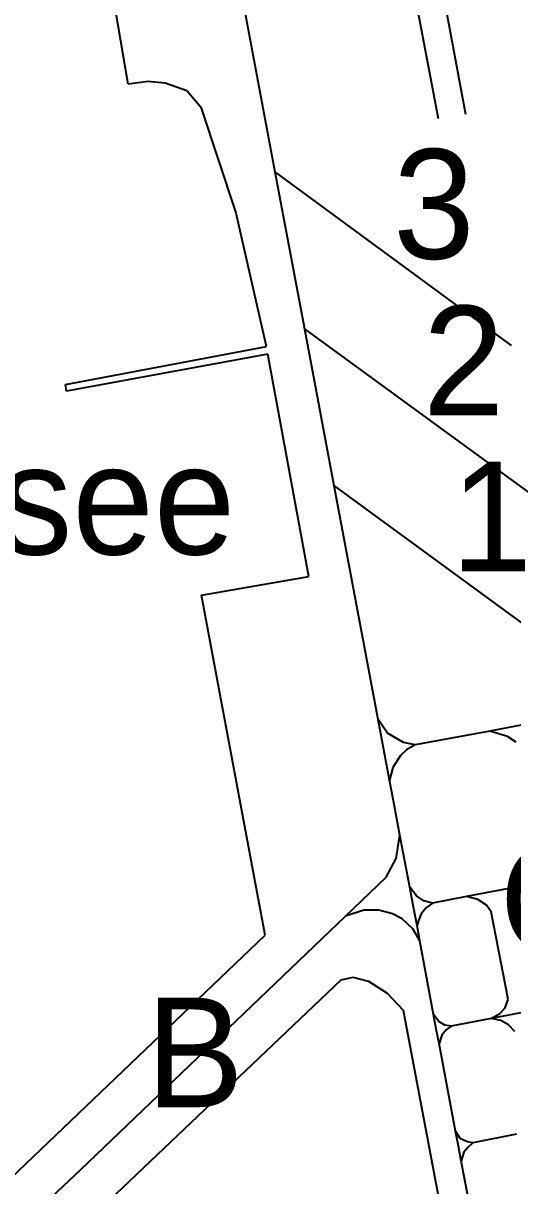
# Model space of a CAD drawing. Extents: x -3657 to 4700, y -7332 to 8131.
# Drawn here: x 116.4 to 310.3, y 32.8 to 493.4 of the extents above; entities that cross this region are included whole.
import ezdxf

# ---------------------------------------------------------------- set-up
doc = ezdxf.new("R2010")
doc.units = 0
for name, color, linetype in [('OSM_AEROWAY_PARKING_POSITION', 2, 'CONTINUOUS'), ('OSM_AEROWAY_TAXIWAY', 2, 'CONTINUOUS'), ('OSM_LABELS', 8, 'CONTINUOUS'), ('OSM_LANDUSE_GRASS', 3, 'CONTINUOUS')]:
    doc.layers.add(name, color=color, linetype=linetype)

msp = doc.modelspace()

# ---------------------------------------------------------------- linework, layer by layer
at = {"layer": 'OSM_AEROWAY_PARKING_POSITION'}
for p, q in [((280.824769, 455.492671), (259.929578, 565.542289)), ((274.764785, 548.407151), (291.526444, 457.382984)), ((216.167236, 434.443471), (309.653307, 365.758365)), ((227.877645, 372.140954), (321.454729, 303.911747)), ((239.550131, 310.083065), (331.944039, 242.487669)), ((308.250182, 210.830473), (301.151126, 212.998775)), ((311.701112, 208.539858), (308.250182, 210.830473)), ((296.426006, 146.192863), (291.981512, 147.371529)), ((299.884521, 144.05792), (296.426006, 146.192863)), ((301.71996, 141.411481), (299.884521, 144.05792)), ((308.530807, 106.729783), (301.71996, 141.411481)), ((307.309709, 103.271621), (308.530807, 106.729783)), ((305.178475, 101.036603), (307.309709, 103.271621)), ((301.735129, 99.101811), (305.178475, 101.036603)), ((305.580451, 98.290088), (301.735129, 99.101811)), ((308.636989, 96.555447), (305.580451, 98.290088)), ((311.071601, 93.920128), (308.636989, 96.555447))]:
    msp.add_line(p, q, dxfattribs=at)
at = {"layer": 'OSM_AEROWAY_TAXIWAY'}
for p, q in [((216.167236, 434.443471), (201.369952, 513.15836)), ((227.877645, 372.140954), (216.167236, 434.443471)), ((239.550131, 310.083065), (227.877645, 372.140954)), ((256.933716, 217.613364), (239.550131, 310.083065)), ((261.522315, 193.573021), (256.933716, 217.613364)), ((260.695609, 212.164813), (256.933716, 217.613364)), ((322.387618, 217.012911), (301.151126, 212.998775)), ((266.990712, 208.5065), (260.695609, 212.164813)), ((301.151126, 212.998775), (271.609649, 207.494626)), ((271.609649, 207.494626), (266.990712, 208.5065)), ((271.609649, 207.494626), (268.166303, 205.582073)), ((265.830289, 203.324816), (262.781336, 198.587912)), ((268.166303, 205.582073), (265.830289, 203.324816)), ((262.781336, 198.587912), (261.522315, 193.573021)), ((263.084714, 185.366835), (261.522315, 193.573021)), ((265.602755, 171.700979), (263.084714, 185.366835)), ((264.055525, 162.549636), (265.602755, 171.700979)), ((269.493584, 151.141037), (265.602755, 171.700979)), ((260.134359, 155.032859), (264.055525, 162.549636)), ((244.07047, 139.643481), (260.134359, 155.032859)), ((271.002892, 143.223958), (269.493584, 151.141037)), ((272.125392, 147.649516), (269.493584, 151.141037)), ((275.121254, 145.748083), (272.125392, 147.649516)), ((313.559305, 151.474622), (291.981512, 147.371529)), ((272.390848, 135.918451), (271.002892, 143.223958)), ((276.183079, 143.023807), (274.05943, 140.599758)), ((278.481171, 144.836285), (275.121254, 145.748083)), ((278.481171, 144.836285), (276.183079, 143.023807)), ((291.981512, 147.371529), (278.481171, 144.836285)), ((139.101524, 39.167746), (244.07047, 139.643481)), ((251.230201, 142.000814), (244.07047, 139.643481)), ((257.252264, 142.07865), (251.230201, 142.000814)), ((262.599309, 140.588638), (257.252264, 142.07865)), ((266.520475, 138.531532), (262.599309, 140.588638)), ((270.654007, 134.63971), (266.520475, 138.531532)), ((274.05943, 140.599758), (272.959683, 137.964438)), ((273.505764, 129.891686), (270.654007, 134.63971)), ((272.959683, 137.964438), (272.390848, 135.918451)), ((273.505764, 129.891686), (272.390848, 135.918451)), ((278.913485, 100.625182), (273.505764, 129.891686)), ((322.607567, 103.08259), (301.735129, 99.101811)), ((279.97531, 94.898643), (278.913485, 100.625182)), ((280.938536, 97.878667), (278.913485, 100.625182)), ((283.350395, 96.422013), (280.938536, 97.878667)), ((301.735129, 99.101811), (285.936696, 95.999473)), ((281.105394, 89.172104), (279.97531, 94.898643)), ((282.22031, 92.55243), (281.105394, 89.172104)), ((283.866138, 94.576178), (282.22031, 92.55243)), ((285.936696, 95.999473), (283.350395, 96.422013)), ((285.936696, 95.999473), (283.866138, 94.576178)), ((287.612862, 54.434809), (281.105394, 89.172104)), ((288.735363, 48.463642), (287.612862, 54.434809)), ((289.645498, 51.465905), (287.612862, 54.434809)), ((292.383489, 50.209402), (289.645498, 51.465905)), ((311.731449, 53.300621), (294.454047, 49.8091)), ((289.850278, 42.714864), (288.735363, 48.463642)), ((290.919688, 46.128548), (289.850278, 42.714864)), ((292.565516, 48.163415), (290.919688, 46.128548)), ((294.454047, 49.8091), (292.383489, 50.209402)), ((294.454047, 49.8091), (292.565516, 48.163415)), ((295.075972, 15.271956), (289.850278, 42.714864)), ((56.256453, -38.546388), (139.101524, 39.167746))]:
    msp.add_line(p, q, dxfattribs=at)
at = {"layer": 'OSM_LANDUSE_GRASS'}
for p, q in [((157.948911, 469.225244), (150.629906, 511.946335)), ((165.685061, 470.248237), (157.948911, 469.225244)), ((172.60209, 469.636665), (165.685061, 470.248237)), ((181.142194, 466.589924), (172.60209, 469.636665)), ((186.982229, 459.773675), (181.142194, 466.589924)), ((200.611506, 418.67603), (186.982229, 459.773675)), ((212.678384, 365.280227), (200.611506, 418.67603)), ((133.071878, 350.335628), (212.678384, 365.280227)), ((213.224465, 362.333561), (133.542114, 347.589114)), ((229.561395, 274.155984), (213.224465, 362.333561)), ((133.542114, 347.589114), (133.071878, 350.335628)), ((187.042905, 266.828239), (229.561395, 274.155984)), ((212.208147, 132.059987), (187.042905, 266.828239)), ((58.27392, -14.917467), (212.208147, 132.059987)), ((242.379135, 114.457831), (247.058747, 115.480824)), ((247.058747, 115.480824), (253.156654, 113.857378)), ((107.299878, -13.905593), (242.379135, 114.457831)), ((253.156654, 113.857378), (260.483244, 109.176072)), ((260.483244, 109.176072), (266.930036, 102.359823)), ((266.930036, 102.359823), (283.661358, 13.21485))]:
    msp.add_line(p, q, dxfattribs=at)

# ---------------------------------------------------------------- texts
at = {"layer": 'OSM_LABELS'}
for s, p in [('3', (262.910272, 400.100918)), ('2', (274.666187, 338.02635)), ('Schachenwaldstraße-Samitzsee', (-632.188512, 282.924827)), ('1', (285.747085, 276.285367)), ('G16', (305.011905, 124.648479)), ('B', (165.007044, 63.964376))]:
    msp.add_text(s, height=43.418293, dxfattribs=at).set_placement(p)

doc.saveas('drawing.dxf')
